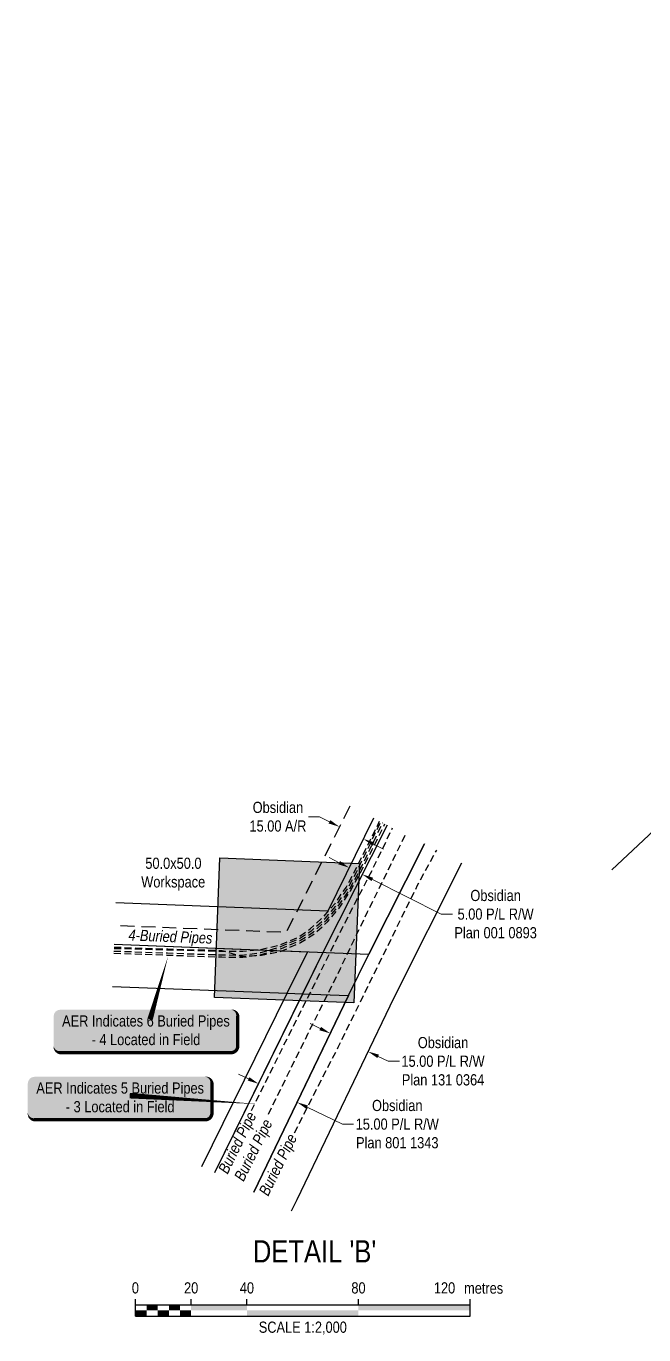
# Model space of a CAD drawing. Extents: x 563634 to 568935, y 5734155 to 5737886.
# Drawn here: x 566474 to 567028, y 5736094 to 5737266 of the extents above; entities that cross this region are included whole.
import ezdxf
from ezdxf.enums import TextEntityAlignment as Align

# ---------------------------------------------------------------- set-up
doc = ezdxf.new("R2010")
doc.units = 0
doc.header["$LTSCALE"] = 5
doc.header["$PDMODE"] = 34
doc.header["$PDSIZE"] = 0.03
doc.linetypes.add('foc-ACCESSROAD', pattern=[3.75, 2.5, -1.25])
doc.linetypes.add('UG_PIPE', pattern=[1.875, 1.25, -0.625])
doc.layers.get('Defpoints').update_dxf_attribs({"color": 9})
for name, color, linetype in [('AS-PIPE-UG', 44, 'UG_PIPE'), ('AS-PIPE-UG-T', 44, 'Continuous'), ('C-AR', 13, 'foc-ACCESSROAD'), ('C-RW', 13, 'Continuous'), ('CG-NOTES', 7, 'Continuous'), ('DETAIL-T', 7, 'Continuous'), ('P-TEMP-H', 41, 'Continuous'), ('P-TEMP_WORKSPACE', 46, 'Continuous')]:
    doc.layers.add(name, color=color, linetype=linetype)
for name, color, linetype, lineweight in [('C-AR-T', 13, 'Continuous', 9), ('C-RW-T', 13, 'Continuous', 9), ('P-TEMP-T', 46, 'Continuous', 18)]:
    doc.layers.add(name, color=color, linetype=linetype, lineweight=lineweight)
doc.styles.add('80', font='ARIALN.TTF', dxfattribs={"height": 10})
doc.styles.add('80CG', font='ARIALN.TTF', dxfattribs={"height": 10})
doc.styles.add('80L', font='ARIALN.TTF', dxfattribs={"height": 10})
doc.dimstyles.new('Compass 5 000', dxfattribs={"dimscale": 5, "dimtxt": 9, "dimasz": 2, "dimexe": 0.2, "dimexo": 0.0625, "dimgap": 0.5, "dimtad": 0, "dimtih": 1, "dimtoh": 1, "dimzin": 0, "dimdsep": 46, "dimtxsty": '80CG', "dimcen": 0.1, "dimse1": 1, "dimse2": 1, "dimclrd": 256, "dimclrt": 256, "dimaunit": 1, "dimadec": 4, "dimazin": 0, "dimtfac": 0.06, "dimtofl": 0, "dimtmove": 0, "dimatfit": 1, "dimfxl": 0.2, "dimtolj": 1, "dimtzin": 0, "dimlwd": -1, "dimarcsym": 0})

# ---------------------------------------------------------------- blocks, each defined once
blk = doc.blocks.new('*D416')
at = {"layer": 'C-RW-T', "transparency": 16777216}
for p, q in [((566737.7, 5736368.5), (566728.6, 5736372.9)), ((566789.6, 5736343.6), (566798.6, 5736339.2)), ((566798.6, 5736339.2), (566808.6, 5736339.2))]:
    blk.add_line(p, q, dxfattribs=at)
for points in [[(566738.4, 5736370), (566736.9, 5736367), (566746.7, 5736364.2)], [(566790.4, 5736345.1), (566788.9, 5736342.1), (566780.6, 5736347.9)]]:
    blk.add_solid(points, dxfattribs=at)
at = {"layer": 'Defpoints', "color": 0, "transparency": 16777216}
for p in [(566743.4, 5736357.5), (566780.6, 5736347.9), (566777.4, 5736341.2)]:
    blk.add_point(p, dxfattribs=at)
at = {"layer": 'C-RW-T', "transparency": 16777216, "insert": (566847.7, 5736339.2), "char_height": 10, "attachment_point": 5, "style": '80CG'}
blk.add_mtext('\\A1;Obsidian\\P15.00 P/L R/W\\PPlan 131 0364', dxfattribs=at)
blk = doc.blocks.new('*D417')
at = {"layer": 'C-RW-T', "transparency": 16777216}
for p, q in [((566673.5, 5736323.4), (566664.5, 5736327.7)), ((566726, 5736298.1), (566757.6, 5736282.9)), ((566757.6, 5736282.9), (566767.6, 5736282.9))]:
    blk.add_line(p, q, dxfattribs=at)
for points in [[(566674.3, 5736324.9), (566672.8, 5736321.9), (566682.6, 5736319)], [(566726.7, 5736299.6), (566725.3, 5736296.6), (566717, 5736302.5)]]:
    blk.add_solid(points, dxfattribs=at)
at = {"layer": 'Defpoints', "color": 0, "transparency": 16777216}
for p in [(566698.2, 5736351.5), (566732.6, 5736334.9), (566717, 5736302.5)]:
    blk.add_point(p, dxfattribs=at)
at = {"layer": 'C-RW-T', "transparency": 16777216, "insert": (566806.7, 5736282.9), "char_height": 10, "attachment_point": 5, "style": '80CG'}
blk.add_mtext('\\A1;Obsidian\\P15.00 P/L R/W\\PPlan 801 1343', dxfattribs=at)
blk = doc.blocks.new('*D418')
at = {"layer": 'C-RW-T', "transparency": 16777216}
for p, q in [((566754.7, 5736517), (566745.7, 5736521.5)), ((566784.4, 5736502), (566846.1, 5736470.9)), ((566846.1, 5736470.9), (566856.1, 5736470.9))]:
    blk.add_line(p, q, dxfattribs=at)
for points in [[(566755.4, 5736518.5), (566753.9, 5736515.5), (566763.6, 5736512.5)], [(566785.1, 5736503.5), (566783.6, 5736500.5), (566775.4, 5736506.5)]]:
    blk.add_solid(points, dxfattribs=at)
at = {"layer": 'Defpoints', "color": 0, "transparency": 16777216}
for p in [(566767.4, 5736519.9), (566775.4, 5736506.5), (566779.2, 5736514)]:
    blk.add_point(p, dxfattribs=at)
at = {"layer": 'C-RW-T', "transparency": 16777216, "insert": (566894.8, 5736470.9), "char_height": 10, "attachment_point": 5, "style": '80CG'}
blk.add_mtext('\\A1;Obsidian\\P5.00 P/L R/W\\PPlan 001 0893', dxfattribs=at)
blk = doc.blocks.new('*U496')
at = {"color": 0}
for p, q in [((-150, 0), (-150, 15)), ((-100, 10), (-100, 15)), ((-50, 10), (-50, 15)), ((50, 10), (50, 15)), ((150.2, 0), (150.2, 15)), ((-150, 10), (150.2, 10)), ((-150, 0), (150.2, 0))]:
    blk.add_line(p, q, dxfattribs=at)
for points in [[(-150, 5), (-140, 5), (-150, 0), (-140, 0)], [(-140, 10), (-130, 10), (-140, 5), (-130, 5)], [(-130, 5), (-120, 5), (-130, 0), (-120, 0)], [(-120, 10), (-110, 10), (-120, 5), (-110, 5)], [(-110, 5), (-100, 5), (-110, 0), (-100, 0)], [(-100, 10), (-50, 10), (-100, 5), (-50, 5)], [(-50, 5), (50, 5), (-50, 0), (50, 0)], [(50, 10), (150.2, 10), (50, 5), (150.2, 5)]]:
    blk.add_solid(points, dxfattribs=at)
at = {"color": 0, "style": '80'}
blk.add_text('metres', height=10, dxfattribs=at).set_placement((162.2, 20), align=Align.CENTER)
at = {"color": 0, "char_height": 10, "style": '80'}
for s, insert, attachment_point in [('0', (-150, 30.2), 2), ('20', (-100, 30.2), 2), ('40', (-50, 30.2), 2), ('80', (50, 30.2), 2), ('120', (136.7, 30.2), 3), ('SCALE 1:2,000', (0.1, -5), 2)]:
    blk.add_mtext(s, dxfattribs=dict(at, insert=insert, attachment_point=attachment_point))
blk = doc.blocks.new('*D449')
at = {"layer": 'C-AR-T', "transparency": 16777216}
for p, q in [((566737.1, 5736558.1), (566727.1, 5736558.1)), ((566746, 5736553.6), (566737.1, 5736558.1)), ((566785.4, 5736533.7), (566794.3, 5736529.2))]:
    blk.add_line(p, q, dxfattribs=at)
for points in [[(566746.7, 5736555.1), (566745.2, 5736552.1), (566754.9, 5736549.1)], [(566786.1, 5736535.2), (566784.6, 5736532.2), (566776.5, 5736538.2)]]:
    blk.add_solid(points, dxfattribs=at)
at = {"layer": 'Defpoints', "color": 0, "transparency": 16777216}
for p in [(566752.3, 5736544), (566754.9, 5736549.1), (566773.9, 5736533.1)]:
    blk.add_point(p, dxfattribs=at)
at = {"layer": 'C-AR-T', "transparency": 16777216, "insert": (566699.8, 5736558.1), "char_height": 10, "attachment_point": 5, "style": '80CG'}
blk.add_mtext('\\A1;Obsidian\\P15.00 A/R', dxfattribs=at)
blk = doc.blocks.new('*U461')
h = blk.add_hatch(color=50)
edge = h.paths.add_edge_path()
edge.add_line((-76.5, -20), (76.5, -20))
edge.add_arc((76.5, -14), 6, 270, 360)
edge.add_line((82.5, -14), (82.5, 12.5))
edge.add_arc((76.5, 12.5), 6, 0, 90)
edge.add_line((76.5, 18.5), (-76.5, 18.5))
edge.add_arc((-76.5, 12.5), 6, 90, 180)
edge.add_line((-82.5, 12.5), (-82.5, -14))
edge.add_arc((-76.5, -14), 6, 180, 270)
at = {"color": 240, "flags": 128}
blk.add_lwpolyline([(-76.5, -20, 3, 3, 0), (76.5, -20, 3, 3, 0.414214), (82.5, -14, 3, 3, 0), (82.5, 12.5, 3, 0, 0.414214), (76.5, 18.5, 0, 0, 0), (-76.5, 18.5, 0, 0, 0.414214), (-82.5, 12.5, 0, 0, 0), (-82.5, -14, 0, 3, 0.414214)], format="xyseb", close=True, dxfattribs=at)
at = {"color": 240, "style": '80'}
blk.add_attdef('ENTER_TEXT_001', (-26.8, -4.9), '', height=10, dxfattribs=at)

msp = doc.modelspace()

# ---------------------------------------------------------------- hatches: boundary and pattern name
at = {"layer": 'P-TEMP-H'}
h = msp.add_hatch(color=256, dxfattribs=at)
h.dxf.hatch_style = 1
h.paths.add_polyline_path([(566647.915, 5736521.214), (566772.763, 5736516.359), (566767.908, 5736391.51), (566643.06, 5736396.365)])

# ---------------------------------------------------------------- linework, layer by layer
at = {"layer": 'AS-PIPE-UG', "flags": 128}
for points in [[(566552.939, 5736437.879), (566600.751, 5736436.195), (566626.968, 5736435.203), (566649.711, 5736434.465), (566668.111, 5736434.23), (566684.453, 5736436.545), (566702.323, 5736441.89), (566719.103, 5736449.165), (566730.086, 5736456.235), (566742.213, 5736467.168), (566752.331, 5736479.065), (566762.031, 5736493.51), (566770.438, 5736508.948), (566780.671, 5736530.055), (566791.954, 5736553.476)], [(566553.033, 5736440.293), (566601.186, 5736439.045), (566626.733, 5736438.453), (566649.681, 5736437.748), (566668.408, 5736437.793), (566683.873, 5736439.278), (566701.728, 5736443.363), (566718.586, 5736450.613), (566728.766, 5736457.675), (566740.846, 5736468.68), (566750.948, 5736480.475), (566760.788, 5736494.845), (566768.821, 5736509.67), (566779.416, 5736530.868), (566790.89, 5736554.013)], [(566552.866, 5736436.006), (566600.682, 5736434.323), (566626.902, 5736433.33), (566649.668, 5736432.592), (566668.231, 5736432.355), (566684.855, 5736434.71), (566702.967, 5736440.127), (566719.989, 5736447.507), (566731.228, 5736454.742), (566743.56, 5736465.859), (566753.827, 5736477.932), (566763.635, 5736492.538), (566772.105, 5736508.09), (566782.358, 5736529.24), (566793.627, 5736552.632)], [(566553.077, 5736441.437), (566601.238, 5736439.803), (566626.473, 5736439.02), (566649.511, 5736438.44), (566668.031, 5736433.148), (566684.958, 5736434.28), (566702.806, 5736437.745), (566720.133, 5736445.555), (566732.011, 5736453.128), (566744.503, 5736464.275), (566754.596, 5736476.35), (566764.708, 5736491.705), (566773.273, 5736507.138), (566784.166, 5736528.703), (566795.558, 5736551.659)], [(566676.158, 5736295.033), (566687.333, 5736317.545), (566701.421, 5736346.273), (566718.306, 5736379.73), (566732.806, 5736408.528), (566742.723, 5736428.953), (566759.748, 5736462.79), (566772.031, 5736486.783), (566784.983, 5736511.68), (566802.439, 5736548.189)], [(566691.226, 5736291.858), (566710.593, 5736330.973), (566726.941, 5736364.413), (566740.718, 5736391.84), (566755.783, 5736422.178), (566768.053, 5736447.9), (566780.106, 5736472.905), (566797.471, 5736508.145), (566814.127, 5736542.295)], [(566714.668, 5736275.14), (566734.678, 5736314.585), (566753.798, 5736351.765), (566777.011, 5736399.183), (566793.283, 5736432.43), (566807.303, 5736461.06), (566824.833, 5736496.715), (566842.01, 5736528.235)]]:
    msp.add_lwpolyline(points, dxfattribs=at)
at = {"layer": 'C-AR', "flags": 128}
msp.add_lwpolyline([(566764.191, 5736567.476), (566707.252, 5736454.557), (566553.821, 5736460.53)], dxfattribs=at)
at = {"layer": 'C-RW', "flags": 128}
for points in [[(566999.022, 5736510.674), (567805.486, 5737265.844)], [(566785.525, 5736556.718), (566744.549, 5736473.694), (566554.621, 5736481.088)], [(566797.66, 5736550.599), (566740.137, 5736436.525), (566721.775, 5736399.319), (566642.867, 5736239.438)], [(566797.66, 5736550.599), (566740.137, 5736436.525), (566721.89, 5736399.554), (566642.867, 5736239.438)], [(566831.063, 5736533.755), (566781.232, 5736435.097), (566781.066, 5736434.761), (566553.163, 5736443.633)], [(566678.309, 5736222.045), (566762.726, 5736397.601), (566781.232, 5736435.097), (566831.063, 5736533.755)], [(566711.997, 5736205.4), (566717.023, 5736215.573), (566803.913, 5736396.36), (566864.626, 5736516.831)], [(566631.714, 5736245.069), (566708.228, 5736400.085), (566726.384, 5736436.89), (566553.163, 5736443.633)], [(566551.705, 5736406.179), (566708.228, 5736400.085), (566721.89, 5736399.554), (566762.902, 5736397.957), (566678.309, 5736222.045)]]:
    msp.add_lwpolyline(points, dxfattribs=at)
at = {"layer": 'CG-NOTES', "color": 240, "flags": 128}
for points in [[(566601.417, 5736433.138, 0, 4.998, 0), (566585.326, 5736376.895, 0, 0, 0)], [(566682.55, 5736300.817, 0, 4.998, 0), (566567.038, 5736308.439, 0, 0, 0)]]:
    msp.add_lwpolyline(points, format="xyseb", dxfattribs=at)
at = {"layer": 'P-TEMP_WORKSPACE', "flags": 128}
msp.add_lwpolyline([(566647.915, 5736521.214), (566772.763, 5736516.359), (566767.908, 5736391.51), (566643.06, 5736396.365)], close=True, dxfattribs=at)

# ---------------------------------------------------------------- block references
ref = msp.add_blockref('*U461', (566581.383, 5736366.918), dxfattribs=dict(xscale=0.99954228, yscale=0.99954228, zscale=0.99954228))
ref.add_attrib('ENTER_TEXT_001', 'AER Indicates 6 Buried Pipes', (566506.496, 5736370.311), dxfattribs={"color": 240, "height": 9.99542, "style": '80'})
ref.add_attrib('ENTER_TEXT_002', '- 4 Located in Field', (566532.923, 5736353.652), dxfattribs={"color": 240, "height": 9.99542, "style": '80'})
ref = msp.add_blockref('*U461', (566558.258, 5736306.828), dxfattribs=dict(xscale=0.99954228, yscale=0.99954228, zscale=0.99954228))
ref.add_attrib('ENTER_TEXT_001', 'AER Indicates 5 Buried Pipes', (566483.371, 5736310.266), dxfattribs={"color": 240, "height": 9.99542, "style": '80'})
ref.add_attrib('ENTER_TEXT_002', '- 3 Located in Field', (566509.798, 5736293.566), dxfattribs={"color": 240, "height": 9.99542, "style": '80'})
at = {"layer": 'DETAIL-T', "xscale": 0.9991108875473738, "yscale": 0.9991108875473738, "zscale": 0.9991108875473738}
msp.add_blockref('*U496', (566722.002, 5736111.162), dxfattribs=at)

# ---------------------------------------------------------------- texts
at = {"layer": 'AS-PIPE-UG-T', "char_height": 9.99568, "attachment_point": 1, "style": '80L'}
for s, width, insert, rotation in [('\\pi0.3297;{\\fArial Narrow|b0|i1|c0|p34;4-Buried Pipes}', 75.21111, (566565.908, 5736457.37), 357.77062), ('\\pi0.29885;{\\fArial Narrow|b0|i1|c0|p34;Buried Pipe}', 59.0104, (566645.621, 5736241.794), 63.731646), ('\\pi0.29885;{\\fArial Narrow|b0|i1|c0|p34;Buried Pipe}', 59.0104, (566659.986, 5736235.157), 63.731646), ('\\pi0.29885;{\\fArial Narrow|b0|i1|c0|p34;Buried Pipe}', 59.0104, (566682.009, 5736222.062), 63.731646)]:
    msp.add_mtext_dynamic_manual_height_columns(s, width=width, gutter_width=49.978, heights=[0], dxfattribs=dict(at, insert=insert, rotation=rotation))
at = {"layer": 'DETAIL-T', "color": 3, "insert": (566732.652, 5736169.059), "char_height": 19.9822, "width": 223.65899, "attachment_point": 5, "style": '80CG'}
msp.add_mtext("DETAIL 'B'", dxfattribs=at)
at = {"layer": 'P-TEMP-T', "insert": (566577.25, 5736521.475), "char_height": 10, "attachment_point": 1, "style": '80L'}
msp.add_mtext_dynamic_manual_height_columns('\\pi3.793;50.0x50.0\\P\\pi0.12319;Workspace', width=56.8903, gutter_width=49.989, heights=[0], dxfattribs=at)

# ---------------------------------------------------------------- dimensions: what is measured, and where the dimension line sits
at = {"layer": 'C-AR-T'}
dim = msp.add_aligned_dim(p1=(566773.883, 5736533.129), p2=(566752.347, 5736543.988), distance=-5.703, text='Obsidian\\P15.00 A/R', dimstyle='Compass 5 000', dxfattribs=at)
dim.commit()
dim.dimension.update_dxf_attribs({"geometry": '*D449', "text_midpoint": (566699.775, 5736558.085)})
at = {"layer": 'C-RW-T'}
for base, p1, p2, angle, text, picture, middle in [((566775.426, 5736506.507), (566767.375, 5736519.943), (566779.196, 5736513.983), 333.240384, 'Obsidian\\P5.00 P/L R/W\\PPlan 001 0893', '*D418', (566894.829, 5736470.872)), ((566780.622, 5736347.9), (566743.447, 5736357.499), (566777.394, 5736341.183), 334.330121, 'Obsidian\\P15.00 P/L R/W\\PPlan 131 0364', '*D416', (566847.734, 5736339.236)), ((566716.986, 5736302.478), (566698.166, 5736351.484), (566732.591, 5736334.93), 334.319179, 'Obsidian\\P15.00 P/L R/W\\PPlan 801 1343', '*D417', (566806.72, 5736282.931))]:
    dim = msp.add_linear_dim(base=base, p1=p1, p2=p2, angle=angle, text=text, dimstyle='Compass 5 000', dxfattribs=at)
    dim.commit()
    dim.dimension.update_dxf_attribs({"geometry": picture, "text_midpoint": middle, "dimtype": 161})

doc.saveas('drawing.dxf')
